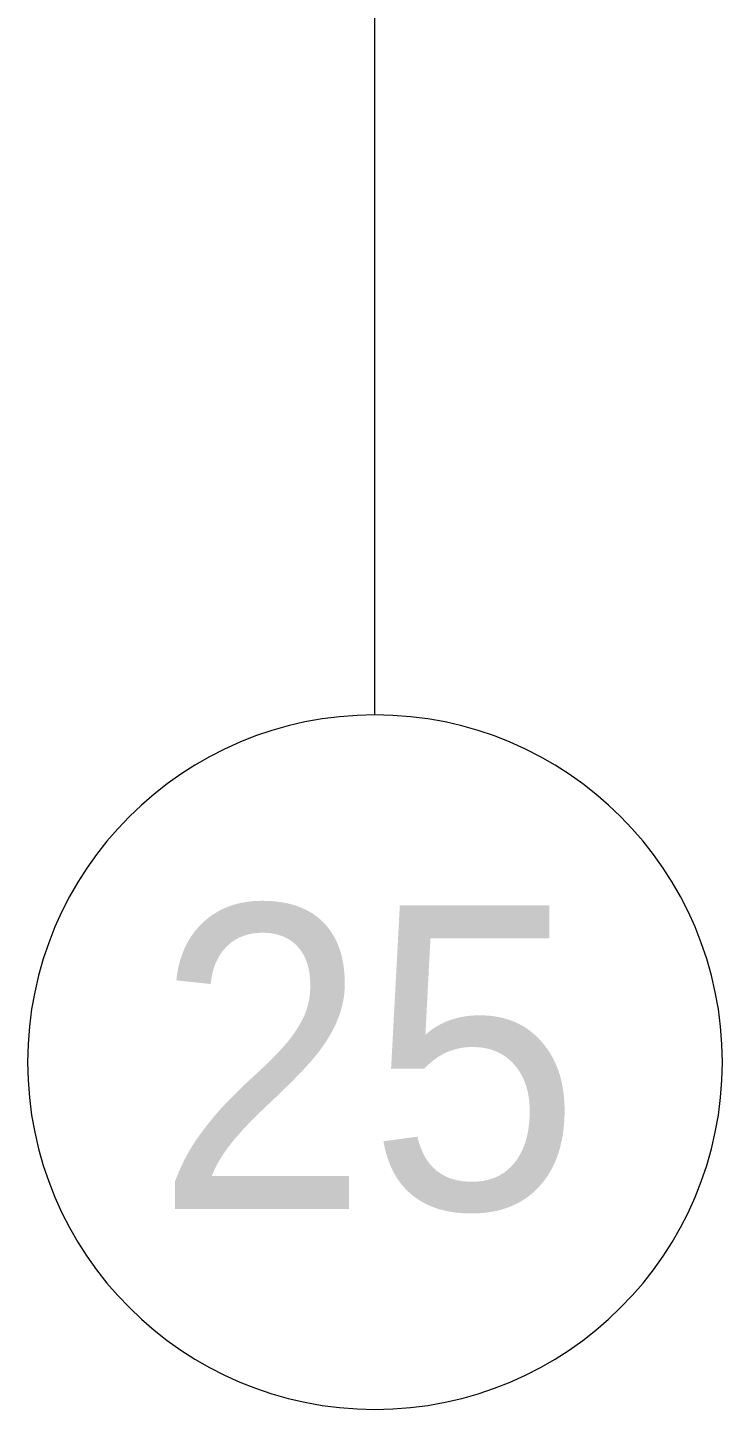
# Model space of a CAD drawing. Header units: millimetres. Extents: x -164500 to 426394, y -23753 to 102118.
# Drawn here: x 240832 to 242432, y -3507 to -324 of the extents above; entities that cross this region are included whole.
import ezdxf

# ---------------------------------------------------------------- set-up
doc = ezdxf.new("R2010")
doc.units = ezdxf.units.MM
doc.layers.add('Оси', color=7, linetype='Continuous', lineweight=9)
doc.layers.add('Оси-1', color=7, linetype='Continuous', lineweight=20)
doc.styles.add('Arial', font='arial.ttf', dxfattribs={"width": 0.9, "height": 700})

# ---------------------------------------------------------------- blocks, each defined once
blk = doc.blocks.new('Ось сетки - D8-29747960-Объем проектирования 2 этажа')
at = {"layer": 'Оси-1'}
for start, end in [(360, 180), (180, 360)]:
    blk.add_arc((0, 0), 4, start, end, dxfattribs=at)

msp = doc.modelspace()

# ---------------------------------------------------------------- linework, layer by layer
at = {"layer": 'Оси'}
msp.add_lwpolyline([(241632.123, -1907.2), (241632.123, 3092.8), (241632.123, 16914.156), (241632.123, 21914.156)], dxfattribs=at)

# ---------------------------------------------------------------- block references
at = {"layer": 'Оси-1', "xscale": 199.9999999999999, "yscale": 199.9999999999999, "zscale": 199.9999999999999}
msp.add_blockref('Ось сетки - D8-29747960-Объем проектирования 2 этажа', (241632.123, -2707.2), dxfattribs=at)

# ---------------------------------------------------------------- texts
at = {"layer": 'Оси', "insert": (241126.891, -2345.907), "char_height": 700, "width": 1212.1515, "attachment_point": 1, "style": 'Arial'}
msp.add_mtext('25', dxfattribs=at)

doc.saveas('drawing.dxf')
